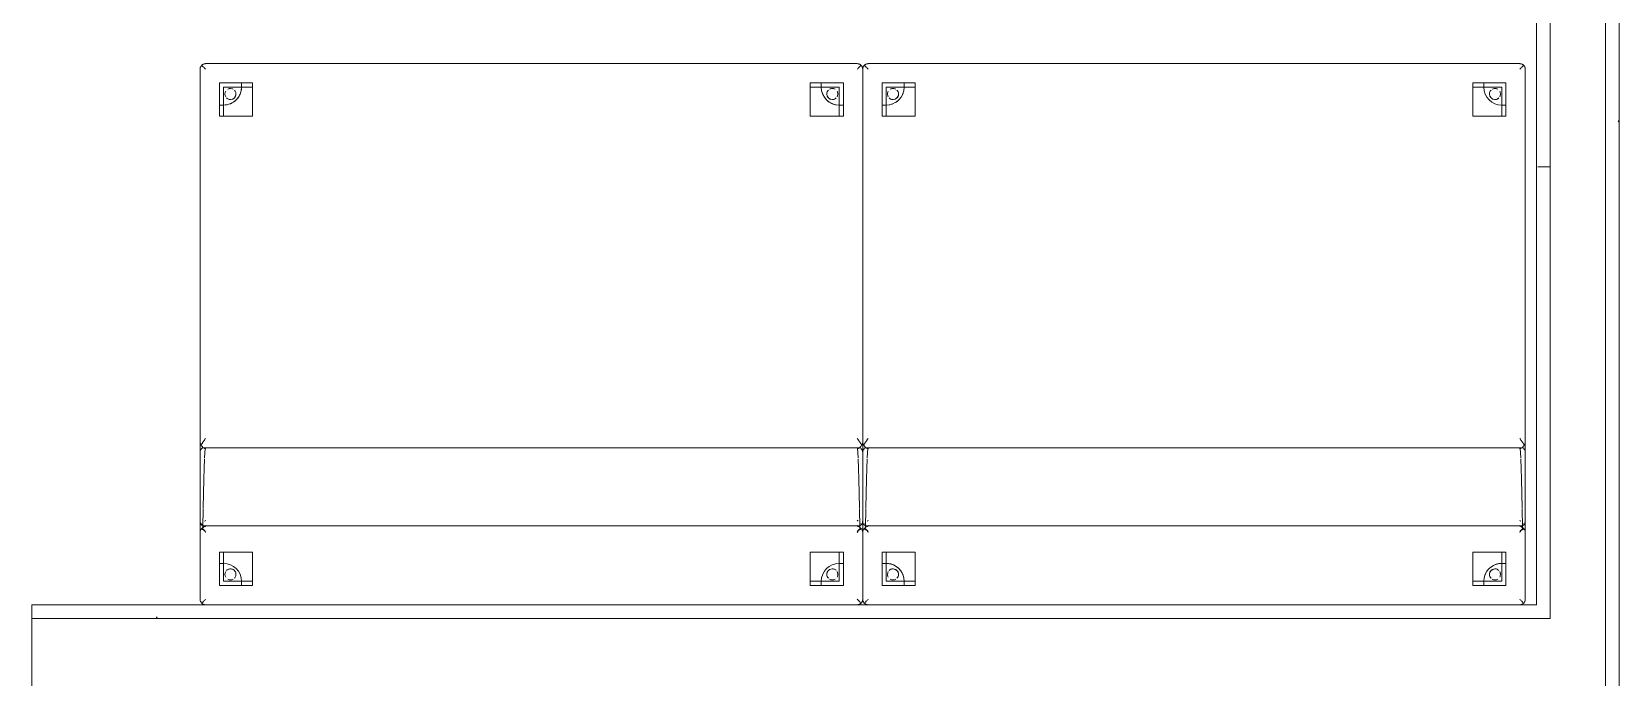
# Model space of a CAD drawing. Header units: inches. Extents: x -1180 to 2011, y -268 to 2143.
# Drawn here: x 292.8 to 364.7, y 1981.4 to 2010.6 of the extents above; entities that cross this region are included whole.
import ezdxf

# ---------------------------------------------------------------- set-up
doc = ezdxf.new("R2010")
doc.units = ezdxf.units.IN
doc.header["$MEASUREMENT"] = 0
for name, color, linetype, lineweight in [('A-WALL', 113, 'Continuous', 13), ('A-WALL-PATT', 111, 'Continuous', 13), ('I-FURN', 30, 'Continuous', 9), ('I-WALL', 2, 'Continuous', 13)]:
    doc.layers.add(name, color=color, linetype=linetype, lineweight=lineweight)
pattern_1 = [(0, (0, 0), (30.72, 7.68), [1.267, -21.773, 1.267, -21.773, -122.88]), (0, (0, 0), (30.72, 7.68), [-46.08, 1.267, -44.813, 1.267, -21.773, -53.76]), (0, (0, 0), (30.72, 7.68), [-115.2, 1.267, -14.093, 1.267, -37.133]), (120, (11.52, 3.84), (-22.011075, 22.7643), [1.267, -21.773, 1.267, -21.773, -122.88]), (120, (11.52, 3.84), (-22.011075, 22.7643), [-46.08, 1.267, -44.813, 1.267, -21.773, -53.76]), (120, (11.52, 3.84), (-22.011075, 22.7643), [-115.2, 1.267, -14.093, 1.267, -37.133]), (240, (15.36, 19.2), (-8.708925, -30.4443), [1.267, -21.773, 1.267, -21.773, -122.88]), (240, (15.36, 19.2), (-8.708925, -30.4443), [-46.08, 1.267, -44.813, 1.267, -21.773, -53.76]), (240, (15.36, 19.2), (-8.708925, -30.4443), [-115.2, 1.267, -14.093, 1.267, -37.133])]

# ---------------------------------------------------------------- blocks, each defined once
blk = doc.blocks.new('Kimball - Joelle - Angled-Back Lounges - K92130AF-V66-6TH FLOOR POWER _ SIGNAL')
at = {"layer": 'I-FURN'}
for p, q in [((14.75, 12.25), (-14.75, 12.25)), ((-15, 12), (-15, -4.908)), ((15, -4.908), (15, 12)), ((-12.625, 11.375), (-14.125, 11.375)), ((-14.125, 11.375), (-14.125, 9.875)), ((-14.125, 10.375), (-14.125, 11.375)), ((-14.125, 11.375), (-13.125, 11.375)), ((-13.937, 11.187), (-13.937, 10.375)), ((-13.125, 11.187), (-13.937, 11.187)), ((-13.937, 11.187), (-13.125, 11.187)), ((-13.937, 10.375), (-13.937, 11.187)), ((-12.625, 11.187), (-13.937, 11.187)), ((-13.937, 11.187), (-13.937, 9.875)), ((-13.937, 9.875), (-13.937, 11.187)), ((-13.937, 11.187), (-12.625, 11.187)), ((-13.937, 9.875), (-13.937, 11.187)), ((-13.937, 11.187), (-12.625, 11.187)), ((-13.937, 11.187), (-13.937, 10.375)), ((-13.125, 11.187), (-13.937, 11.187)), ((-13.125, 11.375), (-13.125, 11.187)), ((-12.625, 11.375), (-13.125, 11.375)), ((-13.125, 11.187), (-12.625, 11.187)), ((-12.625, 11.187), (-12.625, 11.375)), ((-12.625, 9.875), (-12.625, 11.187)), ((-12.625, 11.187), (-12.625, 9.875)), ((14.125, 11.375), (12.625, 11.375)), ((12.625, 11.375), (12.625, 11.187)), ((13.125, 11.375), (12.625, 11.375)), ((12.625, 11.187), (12.625, 9.875)), ((13.938, 11.187), (12.625, 11.187)), ((12.625, 11.187), (13.938, 11.187)), ((12.625, 9.875), (12.625, 11.187)), ((12.625, 11.187), (13.938, 11.187)), ((12.625, 11.187), (13.125, 11.187)), ((13.125, 11.187), (13.125, 11.375)), ((13.125, 11.375), (14.125, 11.375)), ((13.938, 11.187), (13.125, 11.187)), ((13.125, 11.187), (13.938, 11.187)), ((13.938, 11.187), (13.125, 11.187)), ((13.938, 10.375), (13.938, 11.187)), ((13.938, 11.187), (13.938, 10.375)), ((13.938, 9.875), (13.938, 11.187)), ((13.938, 11.187), (13.938, 9.875)), ((13.938, 11.187), (13.938, 9.875)), ((13.938, 10.375), (13.938, 11.187)), ((14.125, 9.875), (14.125, 11.375)), ((14.125, 11.375), (14.125, 10.375)), ((-13.937, 10.375), (-14.125, 10.375)), ((-14.125, 10.375), (-14.125, 9.875)), ((-13.937, 9.875), (-13.937, 10.375)), ((14.125, 10.375), (13.938, 10.375)), ((13.938, 10.375), (13.938, 9.875)), ((14.125, 9.875), (14.125, 10.375)), ((-14.125, 9.875), (-13.937, 9.875)), ((-13.937, 9.875), (-12.625, 9.875)), ((-12.625, 9.875), (-13.937, 9.875)), ((12.625, 9.875), (13.938, 9.875)), ((13.938, 9.875), (12.625, 9.875)), ((13.938, 9.875), (14.125, 9.875)), ((-15, -4.908), (-15, -5.362)), ((15, -5.36), (15, -4.908)), ((-15, -5.36), (-15, -8.932)), ((-15, -5.362), (-15, -8.425)), ((14.876, -5.142), (-14.876, -5.142)), ((15, -8.425), (15, -5.36)), ((15, -8.932), (15, -5.36)), ((-14.874, -8.735), (-14.86, -7.914)), ((14.86, -7.914), (14.874, -8.735)), ((-15, -8.932), (-15, -12)), ((-14.8, -8.675), (14.8, -8.675)), ((15, -12), (15, -8.932)), ((-13.937, -9.875), (-14.125, -9.875)), ((-14.125, -9.875), (-14.125, -11.375)), ((-14.125, -9.875), (-14.125, -10.375)), ((-12.625, -9.875), (-13.937, -9.875)), ((-13.937, -9.875), (-13.937, -11.188)), ((-13.937, -11.188), (-13.937, -9.875)), ((-13.937, -9.875), (-12.625, -9.875)), ((-13.937, -11.188), (-13.937, -9.875)), ((-13.937, -10.375), (-13.937, -9.875)), ((-12.625, -11.188), (-12.625, -9.875)), ((-12.625, -9.875), (-12.625, -11.188)), ((13.938, -9.875), (12.625, -9.875)), ((12.625, -9.875), (12.625, -11.188)), ((12.625, -11.188), (12.625, -9.875)), ((12.625, -9.875), (13.938, -9.875)), ((13.938, -11.188), (13.938, -9.875)), ((13.938, -9.875), (13.938, -11.188)), ((14.125, -9.875), (13.938, -9.875)), ((13.938, -9.875), (13.938, -11.188)), ((13.938, -9.875), (13.938, -10.375)), ((14.125, -11.375), (14.125, -9.875)), ((14.125, -10.375), (14.125, -9.875)), ((-14.125, -11.375), (-14.125, -10.375)), ((-14.125, -10.375), (-13.937, -10.375)), ((-13.937, -10.375), (-13.937, -11.188)), ((-13.937, -11.188), (-13.937, -10.375)), ((-13.937, -10.375), (-13.937, -11.188)), ((13.938, -11.188), (13.938, -10.375)), ((13.938, -10.375), (13.938, -11.188)), ((13.938, -11.188), (13.938, -10.375)), ((13.938, -10.375), (14.125, -10.375)), ((14.125, -10.375), (14.125, -11.375)), ((-14.125, -11.375), (-12.625, -11.375)), ((-13.125, -11.375), (-14.125, -11.375)), ((-13.937, -11.188), (-13.125, -11.188)), ((-13.125, -11.188), (-13.937, -11.188)), ((-13.937, -11.188), (-12.625, -11.188)), ((-12.625, -11.188), (-13.937, -11.188)), ((-12.625, -11.188), (-13.937, -11.188)), ((-13.937, -11.188), (-13.125, -11.188)), ((-13.125, -11.188), (-13.125, -11.375)), ((-12.625, -11.188), (-13.125, -11.188)), ((-13.125, -11.375), (-12.625, -11.375)), ((-12.625, -11.375), (-12.625, -11.188)), ((12.625, -11.188), (13.938, -11.188)), ((13.938, -11.188), (12.625, -11.188)), ((12.625, -11.188), (12.625, -11.375)), ((13.938, -11.188), (12.625, -11.188)), ((13.125, -11.188), (12.625, -11.188)), ((12.625, -11.375), (14.125, -11.375)), ((12.625, -11.375), (13.125, -11.375)), ((13.125, -11.188), (13.938, -11.188)), ((13.938, -11.188), (13.125, -11.188)), ((13.125, -11.375), (13.125, -11.188)), ((13.125, -11.188), (13.938, -11.188)), ((14.125, -11.375), (13.125, -11.375))]:
    blk.add_line(p, q, dxfattribs=at)
at = {"layer": 'I-FURN', "flags": 128}
for points in [[(-14.859, -7.88), (-14.845, -7.193), (-14.83, -6.575), (-14.815, -6.063), (-14.8, -5.658)], [(-14.798, -5.607), (-14.784, -5.362), (-14.77, -5.186)], [(14.77, -5.186), (14.784, -5.362), (14.798, -5.607)], [(14.8, -5.658), (14.815, -6.063), (14.83, -6.575), (14.845, -7.193), (14.859, -7.88)]]:
    blk.add_lwpolyline(points, dxfattribs=at)
at = {"layer": 'I-FURN'}
for centre, radius, start, end in [((-13.937, 11.187), 0.812, 270, 0), ((-13.937, 11.187), 0.812, 270, 345), ((-13.625, 10.875), 0.25, 167.68138, 180), ((-13.625, 10.875), 0.25, 167.68138, 180), ((-13.625, 10.875), 0.25, 180, 210), ((-13.625, 10.875), 0.25, 180, 195), ((-13.625, 10.875), 0.25, 150, 165), ((-13.625, 10.875), 0.25, 150, 165), ((-13.625, 10.875), 0.25, 195, 210), ((-13.625, 10.875), 0.25, 105, 120), ((-13.625, 10.875), 0.25, 105, 120), ((-13.625, 10.875), 0.25, 60, 102.31862), ((-13.625, 10.875), 0.25, 90, 102.31862), ((-13.625, 10.875), 0.25, 75, 90), ((-13.625, 10.875), 0.25, 272.64127, 357.35873), ((-13.625, 10.875), 0.25, 272.64127, 345), ((-13.625, 10.875), 0.25, 60, 75), ((-13.625, 10.875), 0.25, 0, 45), ((-13.625, 10.875), 0.25, 30, 45), ((-13.625, 10.875), 0.25, 0, 30), ((-13.625, 10.875), 0.25, 345, 357.35873), ((-13.937, 11.187), 0.812, 345, 0), ((13.938, 11.187), 0.813, 180, 270), ((13.938, 11.187), 0.813, 180, 270), ((13.625, 10.875), 0.25, 150, 180), ((13.625, 10.875), 0.25, 165, 180), ((13.625, 10.875), 0.25, 182.64127, 267.35873), ((13.625, 10.875), 0.25, 182.64127, 267.35873), ((13.625, 10.875), 0.25, 135, 165), ((13.625, 10.875), 0.25, 135, 150), ((13.625, 10.875), 0.25, 77.68138, 120), ((13.625, 10.875), 0.25, 77.68138, 120), ((13.625, 10.875), 0.25, 60, 75), ((13.625, 10.875), 0.25, 60, 75), ((13.625, 10.875), 0.25, 15, 30), ((13.625, 10.875), 0.25, 15, 30), ((13.625, 10.875), 0.25, 330, 360), ((13.625, 10.875), 0.25, 330, 345), ((13.625, 10.875), 0.25, 345, 360), ((13.625, 10.875), 0.25, 0, 12.31862), ((13.625, 10.875), 0.25, 0, 12.31862), ((-13.625, 10.875), 0.25, 225, 270), ((-13.625, 10.875), 0.25, 225, 240), ((-13.625, 10.875), 0.25, 240, 270), ((13.625, 10.875), 0.25, 270, 315), ((13.625, 10.875), 0.25, 270, 285), ((13.625, 10.875), 0.25, 285, 315), ((-13.937, -11.188), 0.812, 0, 90), ((-13.937, -11.188), 0.812, 75, 90), ((-13.625, -10.875), 0.25, 150, 180), ((-13.625, -10.875), 0.25, 150, 180), ((-13.625, -10.875), 0.25, 90, 135), ((-13.625, -10.875), 0.25, 120, 135), ((-13.625, -10.875), 0.25, 90, 120), ((-13.937, -11.188), 0.812, 0, 75), ((-13.625, -10.875), 0.25, 60, 87.35873), ((-13.625, -10.875), 0.25, 2.64127, 87.35873), ((-13.625, -10.875), 0.25, 2.64127, 60), ((13.938, -11.188), 0.812, 90, 180), ((13.938, -11.188), 0.812, 90, 165), ((13.625, -10.875), 0.25, 92.64127, 177.35873), ((13.625, -10.875), 0.25, 135, 177.35873), ((13.625, -10.875), 0.25, 120, 135), ((13.625, -10.875), 0.25, 92.64127, 120), ((13.625, -10.875), 0.25, 45, 90), ((13.625, -10.875), 0.25, 45, 90), ((13.625, -10.875), 0.25, 15, 30), ((13.625, -10.875), 0.25, 0, 30), ((-13.625, -10.875), 0.25, 180, 192.31862), ((-13.625, -10.875), 0.25, 180, 192.31862), ((-13.625, -10.875), 0.25, 195, 210), ((-13.625, -10.875), 0.25, 195, 210), ((-13.625, -10.875), 0.25, 240, 255), ((-13.625, -10.875), 0.25, 240, 255), ((-13.625, -10.875), 0.25, 257.68138, 285), ((-13.625, -10.875), 0.25, 257.68138, 270), ((-13.625, -10.875), 0.25, 270, 285), ((-13.625, -10.875), 0.25, 285, 300), ((-13.625, -10.875), 0.25, 285, 300), ((-13.625, -10.875), 0.25, 315, 360), ((-13.625, -10.875), 0.25, 315, 0), ((13.938, -11.188), 0.812, 165, 180), ((13.625, -10.875), 0.25, 180, 225), ((13.625, -10.875), 0.25, 180, 195), ((13.625, -10.875), 0.25, 195, 225), ((13.625, -10.875), 0.25, 240, 270), ((13.625, -10.875), 0.25, 240, 270), ((13.625, -10.875), 0.25, 270, 282.31862), ((13.625, -10.875), 0.25, 270, 282.31862), ((13.625, -10.875), 0.25, 285, 300), ((13.625, -10.875), 0.25, 285, 300), ((13.625, -10.875), 0.25, 330, 345), ((13.625, -10.875), 0.25, 330, 345), ((13.625, -10.875), 0.25, 0, 15), ((13.625, -10.875), 0.25, 347.68138, 360), ((13.625, -10.875), 0.25, 347.68138, 0)]:
    blk.add_arc(centre, radius, start, end, dxfattribs=at)
for points, knots in [([(-14.75, 12.25), (-14.766, 12.25), (-14.797, 12.247), (-14.835, 12.236), (-14.865, 12.223), (-14.894, 12.206), (-14.914, 12.189), (-14.927, 12.177)], [0, 0, 0, 0, 0.25, 0.5, 0.625, 0.75, 1, 1, 1, 1]), ([(-14.927, 12.177), (-14.914, 12.189), (-14.894, 12.206), (-14.865, 12.223), (-14.835, 12.236), (-14.797, 12.247), (-14.766, 12.25), (-14.75, 12.25)], [0, 0, 0, 0, 0.25, 0.375, 0.5, 0.75, 1, 1, 1, 1]), ([(14.927, 12.177), (14.914, 12.189), (14.894, 12.206), (14.865, 12.223), (14.835, 12.236), (14.797, 12.247), (14.766, 12.25), (14.75, 12.25)], [0, 0, 0, 0, 0.25, 0.375, 0.5, 0.75, 1, 1, 1, 1]), ([(14.75, 12.25), (14.766, 12.25), (14.797, 12.247), (14.835, 12.236), (14.865, 12.223), (14.894, 12.206), (14.914, 12.189), (14.927, 12.177)], [0, 0, 0, 0, 0.25, 0.5, 0.625, 0.75, 1, 1, 1, 1]), ([(-14.927, 12.177), (-14.914, 12.164), (-14.894, 12.144), (-14.865, 12.115), (-14.835, 12.085), (-14.797, 12.047), (-14.766, 12.015), (-14.75, 12)], [0, 0, 0, 0, 0.25, 0.375, 0.5, 0.75, 1, 1, 1, 1]), ([(-14.75, 12), (-14.766, 12.015), (-14.797, 12.047), (-14.835, 12.085), (-14.865, 12.115), (-14.894, 12.144), (-14.914, 12.164), (-14.927, 12.177)], [0, 0, 0, 0, 0.25, 0.5, 0.625, 0.75, 1, 1, 1, 1]), ([(14.75, 12), (14.766, 12.015), (14.797, 12.047), (14.835, 12.085), (14.865, 12.115), (14.894, 12.144), (14.914, 12.164), (14.927, 12.177)], [0, 0, 0, 0, 0.25, 0.5, 0.625, 0.75, 1, 1, 1, 1]), ([(14.927, 12.177), (14.914, 12.164), (14.894, 12.144), (14.865, 12.115), (14.835, 12.085), (14.797, 12.047), (14.766, 12.015), (14.75, 12)], [0, 0, 0, 0, 0.25, 0.375, 0.5, 0.75, 1, 1, 1, 1]), ([(-14.75, -4.715), (-14.769, -4.742), (-14.796, -4.781), (-14.833, -4.833), (-14.859, -4.872), (-14.885, -4.91), (-14.918, -4.96), (-14.939, -4.997), (-14.953, -5.02)], [0, 0, 0, 0, 0.25, 0.375, 0.5, 0.625, 0.75, 1, 1, 1, 1]), ([(-14.953, -5.02), (-14.939, -5.043), (-14.918, -5.075), (-14.885, -5.111), (-14.868, -5.127), (-14.859, -5.134)], [0, 0, 0, 0, 0.25, 0.375, 0.5, 0.5, 0.5, 0.5]), ([(14.953, -5.02), (14.939, -4.997), (14.918, -4.96), (14.885, -4.91), (14.859, -4.872), (14.833, -4.833), (14.796, -4.781), (14.769, -4.742), (14.75, -4.715)], [0, 0, 0, 0, 0.25, 0.375, 0.5, 0.625, 0.75, 1, 1, 1, 1]), ([(14.859, -5.134), (14.868, -5.127), (14.885, -5.111), (14.918, -5.075), (14.939, -5.043), (14.953, -5.02)], [0.5, 0.5, 0.5, 0.5, 0.625, 0.75, 1, 1, 1, 1]), ([(-14.768, -5.176), (-14.773, -5.172), (-14.78, -5.166), (-14.792, -5.16), (-14.801, -5.155), (-14.811, -5.152), (-14.822, -5.149), (-14.834, -5.146), (-14.845, -5.144), (-14.855, -5.143), (-14.866, -5.142), (-14.873, -5.142), (-14.876, -5.142)], [0, 0, 0, 0, 0.1666667, 0.25, 0.3333333, 0.4166667, 0.5, 0.5833333, 0.6666667, 0.75, 0.8333333, 0.9143955, 0.9143955, 0.9143955, 0.9143955]), ([(14.876, -5.142), (14.873, -5.142), (14.866, -5.142), (14.855, -5.143), (14.845, -5.144), (14.834, -5.146), (14.822, -5.149), (14.811, -5.152), (14.801, -5.155), (14.792, -5.16), (14.78, -5.166), (14.773, -5.172), (14.768, -5.176)], [0.0856045, 0.0856045, 0.0856045, 0.0856045, 0.1666667, 0.25, 0.3333333, 0.4166667, 0.5, 0.5833333, 0.6666667, 0.75, 0.8333333, 1, 1, 1, 1]), ([(-15, -8.932), (-15, -8.918), (-14.997, -8.897), (-14.985, -8.869), (-14.973, -8.849), (-14.958, -8.831), (-14.935, -8.808), (-14.913, -8.794), (-14.897, -8.785)], [-1, -1, -1, -1, -0.75, -0.625, -0.5, -0.375, -0.25, 0, 0, 0, 0]), ([(-14.923, -8.803), (-14.919, -8.798), (-14.913, -8.791), (-14.905, -8.782), (-14.9, -8.775), (-14.895, -8.768), (-14.89, -8.762), (-14.885, -8.757), (-14.883, -8.753), (-14.882, -8.752)], [0, 0, 0, 0, 0.1666667, 0.25, 0.3333333, 0.4166667, 0.5, 0.5833333, 0.6666667, 0.6666667, 0.6666667, 0.6666667]), ([(-14.882, -8.752), (-14.881, -8.75), (-14.879, -8.747), (-14.875, -8.741), (-14.874, -8.737), (-14.874, -8.735)], [0.6666667, 0.6666667, 0.6666667, 0.6666667, 0.75, 0.8333333, 1, 1, 1, 1]), ([(-14.803, -8.675), (-14.812, -8.675), (-14.825, -8.675), (-14.843, -8.673), (-14.851, -8.672), (-14.856, -8.671)], [0.25, 0.25, 0.25, 0.25, 0.375, 0.4375, 0.5, 0.5, 0.5, 0.5]), ([(14.856, -8.671), (14.851, -8.672), (14.843, -8.673), (14.825, -8.675), (14.812, -8.675), (14.803, -8.675)], [0.5, 0.5, 0.5, 0.5, 0.5625, 0.625, 0.75, 0.75, 0.75, 0.75]), ([(14.874, -8.735), (14.874, -8.737), (14.875, -8.741), (14.879, -8.747), (14.881, -8.75), (14.882, -8.752)], [0, 0, 0, 0, 0.1666667, 0.25, 0.3333333, 0.3333333, 0.3333333, 0.3333333]), ([(14.882, -8.752), (14.883, -8.753), (14.885, -8.757), (14.89, -8.762), (14.895, -8.768), (14.9, -8.775), (14.905, -8.782), (14.913, -8.791), (14.919, -8.798), (14.923, -8.803)], [0.3333333, 0.3333333, 0.3333333, 0.3333333, 0.4166667, 0.5, 0.5833333, 0.6666667, 0.75, 0.8333333, 1, 1, 1, 1]), ([(14.897, -8.785), (14.913, -8.794), (14.935, -8.808), (14.958, -8.831), (14.973, -8.849), (14.985, -8.869), (14.997, -8.897), (15, -8.918), (15, -8.932)], [-1, -1, -1, -1, -0.75, -0.625, -0.5, -0.375, -0.25, 0, 0, 0, 0]), ([(-14.927, -12.177), (-14.914, -12.164), (-14.894, -12.144), (-14.865, -12.115), (-14.835, -12.085), (-14.797, -12.047), (-14.766, -12.015), (-14.75, -12)], [0, 0, 0, 0, 0.25, 0.375, 0.5, 0.75, 1, 1, 1, 1]), ([(-14.75, -12), (-14.766, -12.015), (-14.797, -12.047), (-14.835, -12.085), (-14.865, -12.115), (-14.894, -12.144), (-14.914, -12.164), (-14.927, -12.177)], [0, 0, 0, 0, 0.25, 0.5, 0.625, 0.75, 1, 1, 1, 1]), ([(-14.75, -12.25), (-14.766, -12.25), (-14.797, -12.247), (-14.835, -12.236), (-14.865, -12.223), (-14.894, -12.206), (-14.914, -12.189), (-14.927, -12.177)], [0, 0, 0, 0, 0.25, 0.5, 0.625, 0.75, 1, 1, 1, 1]), ([(-14.927, -12.177), (-14.914, -12.189), (-14.894, -12.206), (-14.865, -12.223), (-14.835, -12.236), (-14.797, -12.247), (-14.766, -12.25), (-14.75, -12.25)], [0, 0, 0, 0, 0.25, 0.375, 0.5, 0.75, 1, 1, 1, 1]), ([(14.75, -12), (14.766, -12.015), (14.797, -12.047), (14.835, -12.085), (14.865, -12.115), (14.894, -12.144), (14.914, -12.164), (14.927, -12.177)], [0, 0, 0, 0, 0.25, 0.5, 0.625, 0.75, 1, 1, 1, 1]), ([(14.927, -12.177), (14.914, -12.164), (14.894, -12.144), (14.865, -12.115), (14.835, -12.085), (14.797, -12.047), (14.766, -12.015), (14.75, -12)], [0, 0, 0, 0, 0.25, 0.375, 0.5, 0.75, 1, 1, 1, 1]), ([(14.927, -12.177), (14.914, -12.189), (14.894, -12.206), (14.865, -12.223), (14.835, -12.236), (14.797, -12.247), (14.766, -12.25), (14.75, -12.25)], [0, 0, 0, 0, 0.25, 0.375, 0.5, 0.75, 1, 1, 1, 1]), ([(14.75, -12.25), (14.766, -12.25), (14.797, -12.247), (14.835, -12.236), (14.865, -12.223), (14.894, -12.206), (14.914, -12.189), (14.927, -12.177)], [0, 0, 0, 0, 0.25, 0.5, 0.625, 0.75, 1, 1, 1, 1])]:
    blk.add_open_spline(points, degree=3, knots=knots, dxfattribs=at)
for points in [[(-14.927, 12.177), (-14.938, 12.165), (-14.959, 12.14), (-14.982, 12.096), (-14.997, 12.049), (-15, 12.017), (-15, 12)], [(-15, 12), (-15, 12.016), (-14.997, 12.049), (-14.982, 12.096), (-14.959, 12.14), (-14.938, 12.165), (-14.927, 12.177)], [(15, 12), (15, 12.017), (14.997, 12.049), (14.982, 12.096), (14.959, 12.14), (14.938, 12.165), (14.927, 12.177)], [(14.927, 12.177), (14.938, 12.165), (14.959, 12.14), (14.982, 12.096), (14.997, 12.049), (15, 12.016), (15, 12)], [(-14.953, -5.02), (-14.963, -5.009), (-14.98, -4.986), (-14.996, -4.948), (-15, -4.921), (-15, -4.908)], [(15, -4.908), (15, -4.921), (14.996, -4.948), (14.98, -4.986), (14.963, -5.009), (14.953, -5.02)], [(-14.887, -5.142), (-14.904, -5.154), (-14.936, -5.182), (-14.972, -5.235), (-14.995, -5.296), (-15, -5.339), (-15, -5.36)], [(-14.876, -5.142), (-14.88, -5.142), (-14.883, -5.142), (-14.887, -5.142)], [(-14.887, -5.142), (-14.873, -5.143), (-14.844, -5.148), (-14.797, -5.164), (-14.766, -5.18), (-14.75, -5.19)], [(-14.797, -5.177), (-14.782, -5.186), (-14.766, -5.193), (-14.75, -5.199)], [(14.75, -5.19), (14.766, -5.18), (14.797, -5.164), (14.844, -5.148), (14.873, -5.143), (14.887, -5.142)], [(14.75, -5.199), (14.766, -5.193), (14.782, -5.186), (14.797, -5.177)], [(14.887, -5.142), (14.883, -5.142), (14.88, -5.142), (14.876, -5.142)], [(15, -5.36), (15, -5.339), (14.995, -5.296), (14.972, -5.235), (14.936, -5.182), (14.904, -5.154), (14.887, -5.142)], [(-14.994, -8.496), (-14.997, -8.477), (-14.999, -8.457), (-15, -8.437)], [(-14.976, -8.563), (-14.984, -8.542), (-14.99, -8.521), (-14.993, -8.5)], [(-14.948, -8.623), (-14.958, -8.607), (-14.966, -8.589), (-14.973, -8.571)], [(-14.948, -8.623), (-14.935, -8.61), (-14.92, -8.595), (-14.905, -8.58)], [(-14.905, -8.655), (-14.92, -8.647), (-14.935, -8.636), (-14.948, -8.623)], [(-14.797, -8.472), (-14.782, -8.456), (-14.766, -8.441), (-14.75, -8.425)], [(14.75, -8.425), (14.766, -8.441), (14.782, -8.456), (14.797, -8.472)], [(14.905, -8.58), (14.92, -8.595), (14.935, -8.61), (14.948, -8.623)], [(14.948, -8.623), (14.935, -8.636), (14.92, -8.647), (14.905, -8.655)], [(14.973, -8.571), (14.966, -8.589), (14.958, -8.607), (14.948, -8.623)], [(14.993, -8.5), (14.989, -8.521), (14.985, -8.543), (14.976, -8.563)], [(15, -8.438), (14.999, -8.457), (14.997, -8.476), (14.994, -8.496)], [(-14.956, -8.833), (-14.965, -8.843), (-14.981, -8.866), (-14.997, -8.903), (-15, -8.929), (-15, -8.942)], [(-14.923, -8.803), (-14.935, -8.812), (-14.946, -8.822), (-14.956, -8.833)], [(-14.84, -8.886), (-14.855, -8.871), (-14.884, -8.843), (-14.91, -8.816), (-14.923, -8.803)], [(-14.75, -8.694), (-14.767, -8.699), (-14.801, -8.713), (-14.851, -8.743), (-14.882, -8.77), (-14.897, -8.785)], [(-14.897, -8.785), (-14.882, -8.8), (-14.851, -8.832), (-14.801, -8.881), (-14.767, -8.916), (-14.75, -8.932)], [(-14.75, -8.667), (-14.767, -8.671), (-14.784, -8.674), (-14.8, -8.675)], [(-14.751, -8.975), (-14.766, -8.961), (-14.781, -8.946), (-14.795, -8.931)], [(14.8, -8.675), (14.784, -8.674), (14.767, -8.671), (14.75, -8.667)], [(14.897, -8.785), (14.882, -8.77), (14.851, -8.743), (14.801, -8.713), (14.767, -8.699), (14.75, -8.694)], [(14.75, -8.932), (14.767, -8.916), (14.801, -8.881), (14.851, -8.832), (14.882, -8.8), (14.897, -8.785)], [(14.795, -8.931), (14.781, -8.946), (14.766, -8.961), (14.751, -8.975)], [(14.923, -8.803), (14.91, -8.816), (14.884, -8.843), (14.855, -8.871), (14.84, -8.886)], [(14.956, -8.833), (14.946, -8.822), (14.935, -8.812), (14.923, -8.803)], [(15, -8.942), (15, -8.929), (14.997, -8.903), (14.981, -8.866), (14.965, -8.843), (14.956, -8.833)], [(-14.995, -12.049), (-14.998, -12.033), (-15, -12.017), (-15, -12)], [(-14.927, -12.177), (-14.938, -12.165), (-14.959, -12.14), (-14.982, -12.096), (-14.997, -12.049), (-15, -12.016), (-15, -12)], [(15, -12), (15, -12.022), (14.994, -12.065), (14.969, -12.126), (14.942, -12.161), (14.927, -12.177)], [(14.981, -12.096), (14.975, -12.111), (14.959, -12.14), (14.938, -12.165), (14.927, -12.177)], [(15, -12), (15, -12.017), (14.997, -12.049), (14.987, -12.081), (14.981, -12.096)]]:
    blk.add_open_spline(points, degree=3, dxfattribs=at)
blk = doc.blocks.new('Kimball - Joelle - Angled-Back Lounges - K92130AF-V67-6TH FLOOR POWER _ SIGNAL')
at = {"layer": 'I-FURN'}
for p, q in [((14.75, 12.25), (-14.75, 12.25)), ((-15, 12), (-15, -4.908)), ((15, -4.908), (15, 12)), ((-12.625, 11.375), (-14.125, 11.375)), ((-14.125, 11.375), (-14.125, 9.875)), ((-14.125, 10.375), (-14.125, 11.375)), ((-14.125, 11.375), (-13.125, 11.375)), ((-13.937, 11.187), (-13.937, 10.375)), ((-13.125, 11.187), (-13.937, 11.187)), ((-13.937, 11.187), (-13.125, 11.187)), ((-13.937, 10.375), (-13.937, 11.187)), ((-12.625, 11.187), (-13.937, 11.187)), ((-13.937, 11.187), (-13.937, 9.875)), ((-13.937, 9.875), (-13.937, 11.187)), ((-13.937, 11.187), (-12.625, 11.187)), ((-13.937, 9.875), (-13.937, 11.187)), ((-13.937, 11.187), (-12.625, 11.187)), ((-13.937, 11.187), (-13.937, 10.375)), ((-13.125, 11.187), (-13.937, 11.187)), ((-13.125, 11.375), (-13.125, 11.187)), ((-12.625, 11.375), (-13.125, 11.375)), ((-13.125, 11.187), (-12.625, 11.187)), ((-12.625, 11.187), (-12.625, 11.375)), ((-12.625, 9.875), (-12.625, 11.187)), ((-12.625, 11.187), (-12.625, 9.875)), ((14.125, 11.375), (12.625, 11.375)), ((12.625, 11.375), (12.625, 11.187)), ((13.125, 11.375), (12.625, 11.375)), ((12.625, 11.187), (12.625, 9.875)), ((13.938, 11.187), (12.625, 11.187)), ((12.625, 11.187), (13.938, 11.187)), ((12.625, 9.875), (12.625, 11.187)), ((12.625, 11.187), (13.938, 11.187)), ((12.625, 11.187), (13.125, 11.187)), ((13.125, 11.187), (13.125, 11.375)), ((13.125, 11.375), (14.125, 11.375)), ((13.938, 11.187), (13.125, 11.187)), ((13.125, 11.187), (13.938, 11.187)), ((13.938, 11.187), (13.125, 11.187)), ((13.938, 10.375), (13.938, 11.187)), ((13.938, 11.187), (13.938, 10.375)), ((13.938, 9.875), (13.938, 11.187)), ((13.938, 11.187), (13.938, 9.875)), ((13.938, 11.187), (13.938, 9.875)), ((13.938, 10.375), (13.938, 11.187)), ((14.125, 9.875), (14.125, 11.375)), ((14.125, 11.375), (14.125, 10.375)), ((-13.937, 10.375), (-14.125, 10.375)), ((-14.125, 10.375), (-14.125, 9.875)), ((-13.937, 9.875), (-13.937, 10.375)), ((14.125, 10.375), (13.938, 10.375)), ((13.938, 10.375), (13.938, 9.875)), ((14.125, 9.875), (14.125, 10.375)), ((-14.125, 9.875), (-13.937, 9.875)), ((-13.937, 9.875), (-12.625, 9.875)), ((-12.625, 9.875), (-13.937, 9.875)), ((12.625, 9.875), (13.938, 9.875)), ((13.938, 9.875), (12.625, 9.875)), ((13.938, 9.875), (14.125, 9.875)), ((-15, -4.908), (-15, -5.362)), ((15, -5.362), (15, -4.908)), ((-15, -5.36), (-15, -8.932)), ((-15, -5.362), (-15, -8.425)), ((14.876, -5.142), (-14.876, -5.142)), ((-14.798, -5.607), (-14.784, -5.362)), ((-14.784, -5.362), (-14.77, -5.186)), ((15, -8.932), (15, -5.36)), ((15, -8.425), (15, -5.362)), ((-14.874, -8.735), (-14.86, -7.914)), ((14.86, -7.914), (14.874, -8.735)), ((-15, -8.932), (-15, -12)), ((-14.8, -8.675), (14.8, -8.675)), ((15, -12), (15, -8.932)), ((-13.937, -9.875), (-14.125, -9.875)), ((-14.125, -9.875), (-14.125, -11.375)), ((-14.125, -9.875), (-14.125, -10.375)), ((-12.625, -9.875), (-13.937, -9.875)), ((-13.937, -9.875), (-13.937, -11.188)), ((-13.937, -11.188), (-13.937, -9.875)), ((-13.937, -9.875), (-12.625, -9.875)), ((-13.937, -11.188), (-13.937, -9.875)), ((-13.937, -10.375), (-13.937, -9.875)), ((-12.625, -11.188), (-12.625, -9.875)), ((-12.625, -9.875), (-12.625, -11.188)), ((13.938, -9.875), (12.625, -9.875)), ((12.625, -9.875), (12.625, -11.188)), ((12.625, -11.188), (12.625, -9.875)), ((12.625, -9.875), (13.938, -9.875)), ((13.938, -11.188), (13.938, -9.875)), ((13.938, -9.875), (13.938, -11.188)), ((14.125, -9.875), (13.938, -9.875)), ((13.938, -9.875), (13.938, -11.188)), ((13.938, -9.875), (13.938, -10.375)), ((14.125, -11.375), (14.125, -9.875)), ((14.125, -10.375), (14.125, -9.875)), ((-14.125, -11.375), (-14.125, -10.375)), ((-14.125, -10.375), (-13.937, -10.375)), ((-13.937, -10.375), (-13.937, -11.188)), ((-13.937, -11.188), (-13.937, -10.375)), ((-13.937, -10.375), (-13.937, -11.188)), ((13.938, -11.188), (13.938, -10.375)), ((13.938, -10.375), (13.938, -11.188)), ((13.938, -11.188), (13.938, -10.375)), ((13.938, -10.375), (14.125, -10.375)), ((14.125, -10.375), (14.125, -11.375)), ((-14.125, -11.375), (-12.625, -11.375)), ((-13.125, -11.375), (-14.125, -11.375)), ((-13.937, -11.188), (-13.125, -11.188)), ((-13.125, -11.188), (-13.937, -11.188)), ((-13.937, -11.188), (-12.625, -11.188)), ((-12.625, -11.188), (-13.937, -11.188)), ((-12.625, -11.188), (-13.937, -11.188)), ((-13.937, -11.188), (-13.125, -11.188)), ((-13.125, -11.188), (-13.125, -11.375)), ((-12.625, -11.188), (-13.125, -11.188)), ((-13.125, -11.375), (-12.625, -11.375)), ((-12.625, -11.375), (-12.625, -11.188)), ((12.625, -11.188), (13.938, -11.188)), ((13.938, -11.188), (12.625, -11.188)), ((12.625, -11.188), (12.625, -11.375)), ((13.938, -11.188), (12.625, -11.188)), ((13.125, -11.188), (12.625, -11.188)), ((12.625, -11.375), (14.125, -11.375)), ((12.625, -11.375), (13.125, -11.375)), ((13.125, -11.188), (13.938, -11.188)), ((13.938, -11.188), (13.125, -11.188)), ((13.125, -11.375), (13.125, -11.188)), ((13.125, -11.188), (13.938, -11.188)), ((14.125, -11.375), (13.125, -11.375))]:
    blk.add_line(p, q, dxfattribs=at)
at = {"layer": 'I-FURN', "flags": 128}
for points in [[(-14.859, -7.88), (-14.845, -7.193), (-14.83, -6.575), (-14.815, -6.063), (-14.8, -5.658)], [(14.77, -5.186), (14.784, -5.362), (14.798, -5.607)], [(14.8, -5.658), (14.815, -6.063), (14.83, -6.575), (14.845, -7.193), (14.859, -7.88)]]:
    blk.add_lwpolyline(points, dxfattribs=at)
at = {"layer": 'I-FURN'}
for centre, radius, start, end in [((-13.937, 11.187), 0.812, 270, 0), ((-13.625, 10.875), 0.25, 167.68138, 180), ((-13.625, 10.875), 0.25, 167.68138, 180), ((-13.625, 10.875), 0.25, 180, 195), ((-13.625, 10.875), 0.25, 180, 210), ((-13.625, 10.875), 0.25, 150, 165), ((-13.625, 10.875), 0.25, 150, 165), ((-13.625, 10.875), 0.25, 195, 210), ((-13.625, 10.875), 0.25, 105, 120), ((-13.625, 10.875), 0.25, 105, 120), ((-13.625, 10.875), 0.25, 90, 102.31862), ((-13.625, 10.875), 0.25, 75, 102.31862), ((-13.625, 10.875), 0.25, 60, 90), ((-13.625, 10.875), 0.25, 272.64127, 357.35873), ((-13.625, 10.875), 0.25, 60, 75), ((-13.625, 10.875), 0.25, 30, 45), ((-13.625, 10.875), 0.25, 15, 45), ((-13.625, 10.875), 0.25, 15, 30), ((-13.625, 10.875), 0.25, 330, 357.35873), ((-13.625, 10.875), 0.25, 0, 15), ((-13.625, 10.875), 0.25, 0, 15), ((-13.937, 11.187), 0.812, 330, 345), ((-13.937, 11.187), 0.812, 345, 0), ((13.938, 11.187), 0.813, 180, 270), ((13.938, 11.187), 0.813, 180, 195), ((13.938, 11.187), 0.813, 195, 270), ((13.625, 10.875), 0.25, 135, 180), ((13.625, 10.875), 0.25, 135, 180), ((13.625, 10.875), 0.25, 182.64127, 267.35873), ((13.625, 10.875), 0.25, 182.64127, 240), ((13.625, 10.875), 0.25, 77.68138, 120), ((13.625, 10.875), 0.25, 105, 120), ((13.625, 10.875), 0.25, 90, 105), ((13.625, 10.875), 0.25, 77.68138, 90), ((13.625, 10.875), 0.25, 60, 75), ((13.625, 10.875), 0.25, 60, 75), ((13.625, 10.875), 0.25, 15, 30), ((13.625, 10.875), 0.25, 15, 30), ((13.625, 10.875), 0.25, 330, 360), ((13.625, 10.875), 0.25, 330, 345), ((13.625, 10.875), 0.25, 345, 360), ((13.625, 10.875), 0.25, 0, 12.31862), ((13.625, 10.875), 0.25, 0, 12.31862), ((-13.937, 11.187), 0.812, 270, 315), ((-13.625, 10.875), 0.25, 225, 240), ((-13.625, 10.875), 0.25, 225, 240), ((-13.625, 10.875), 0.25, 240, 270), ((-13.625, 10.875), 0.25, 240, 255), ((-13.625, 10.875), 0.25, 255, 270), ((-13.625, 10.875), 0.25, 272.64127, 300), ((-13.625, 10.875), 0.25, 300, 330), ((-13.937, 11.187), 0.812, 315, 330), ((13.625, 10.875), 0.25, 240, 267.35873), ((13.625, 10.875), 0.25, 270, 315), ((13.625, 10.875), 0.25, 270, 315), ((-13.937, -11.188), 0.812, 0, 90), ((-13.937, -11.188), 0.812, 0, 90), ((-13.625, -10.875), 0.25, 150, 180), ((-13.625, -10.875), 0.25, 150, 180), ((-13.625, -10.875), 0.25, 105, 135), ((-13.625, -10.875), 0.25, 120, 135), ((-13.625, -10.875), 0.25, 105, 120), ((-13.625, -10.875), 0.25, 90, 105), ((-13.625, -10.875), 0.25, 90, 105), ((-13.625, -10.875), 0.25, 60, 87.35873), ((-13.625, -10.875), 0.25, 75, 87.35873), ((-13.625, -10.875), 0.25, 45, 75), ((-13.625, -10.875), 0.25, 15, 60), ((-13.625, -10.875), 0.25, 30, 45), ((-13.625, -10.875), 0.25, 2.64127, 30), ((13.938, -11.188), 0.812, 90, 180), ((13.938, -11.188), 0.812, 90, 180), ((13.625, -10.875), 0.25, 135, 177.35873), ((13.625, -10.875), 0.25, 150, 177.35873), ((13.625, -10.875), 0.25, 92.64127, 150), ((13.625, -10.875), 0.25, 120, 135), ((13.625, -10.875), 0.25, 92.64127, 120), ((13.625, -10.875), 0.25, 75, 90), ((13.625, -10.875), 0.25, 75, 90), ((13.625, -10.875), 0.25, 45, 75), ((13.625, -10.875), 0.25, 60, 75), ((13.625, -10.875), 0.25, 45, 60), ((13.625, -10.875), 0.25, 0, 30), ((13.625, -10.875), 0.25, 15, 30), ((-13.625, -10.875), 0.25, 180, 192.31862), ((-13.625, -10.875), 0.25, 180, 192.31862), ((-13.625, -10.875), 0.25, 195, 210), ((-13.625, -10.875), 0.25, 195, 210), ((-13.625, -10.875), 0.25, 240, 255), ((-13.625, -10.875), 0.25, 240, 255), ((-13.625, -10.875), 0.25, 257.68138, 285), ((-13.625, -10.875), 0.25, 257.68138, 270), ((-13.625, -10.875), 0.25, 270, 285), ((-13.625, -10.875), 0.25, 285, 300), ((-13.625, -10.875), 0.25, 285, 300), ((-13.625, -10.875), 0.25, 315, 345), ((-13.625, -10.875), 0.25, 315, 330), ((-13.625, -10.875), 0.25, 330, 345), ((-13.625, -10.875), 0.25, 2.64127, 15), ((-13.625, -10.875), 0.25, 345, 360), ((-13.625, -10.875), 0.25, 345, 0), ((13.625, -10.875), 0.25, 180, 210), ((13.625, -10.875), 0.25, 180, 225), ((13.625, -10.875), 0.25, 210, 225), ((13.625, -10.875), 0.25, 240, 255), ((13.625, -10.875), 0.25, 240, 270), ((13.625, -10.875), 0.25, 255, 282.31862), ((13.625, -10.875), 0.25, 270, 282.31862), ((13.625, -10.875), 0.25, 285, 300), ((13.625, -10.875), 0.25, 285, 300), ((13.625, -10.875), 0.25, 330, 345), ((13.625, -10.875), 0.25, 330, 345), ((13.625, -10.875), 0.25, 0, 15), ((13.625, -10.875), 0.25, 347.68138, 360), ((13.625, -10.875), 0.25, 347.68138, 0)]:
    blk.add_arc(centre, radius, start, end, dxfattribs=at)
for points, knots in [([(-14.75, 12.25), (-14.766, 12.25), (-14.797, 12.247), (-14.835, 12.236), (-14.865, 12.223), (-14.894, 12.206), (-14.914, 12.189), (-14.927, 12.177)], [0, 0, 0, 0, 0.25, 0.5, 0.625, 0.75, 1, 1, 1, 1]), ([(-14.927, 12.177), (-14.914, 12.189), (-14.894, 12.206), (-14.865, 12.223), (-14.835, 12.236), (-14.797, 12.247), (-14.766, 12.25), (-14.75, 12.25)], [0, 0, 0, 0, 0.25, 0.375, 0.5, 0.75, 1, 1, 1, 1]), ([(14.927, 12.177), (14.914, 12.189), (14.894, 12.206), (14.865, 12.223), (14.835, 12.236), (14.797, 12.247), (14.766, 12.25), (14.75, 12.25)], [0, 0, 0, 0, 0.25, 0.375, 0.5, 0.75, 1, 1, 1, 1]), ([(14.75, 12.25), (14.766, 12.25), (14.797, 12.247), (14.835, 12.236), (14.865, 12.223), (14.894, 12.206), (14.914, 12.189), (14.927, 12.177)], [0, 0, 0, 0, 0.25, 0.5, 0.625, 0.75, 1, 1, 1, 1]), ([(-14.927, 12.177), (-14.914, 12.164), (-14.894, 12.144), (-14.865, 12.115), (-14.835, 12.085), (-14.797, 12.047), (-14.766, 12.015), (-14.75, 12)], [0, 0, 0, 0, 0.25, 0.375, 0.5, 0.75, 1, 1, 1, 1]), ([(-14.75, 12), (-14.766, 12.015), (-14.797, 12.047), (-14.835, 12.085), (-14.865, 12.115), (-14.894, 12.144), (-14.914, 12.164), (-14.927, 12.177)], [0, 0, 0, 0, 0.25, 0.5, 0.625, 0.75, 1, 1, 1, 1]), ([(14.75, 12), (14.766, 12.015), (14.797, 12.047), (14.835, 12.085), (14.865, 12.115), (14.894, 12.144), (14.914, 12.164), (14.927, 12.177)], [0, 0, 0, 0, 0.25, 0.5, 0.625, 0.75, 1, 1, 1, 1]), ([(14.927, 12.177), (14.914, 12.164), (14.894, 12.144), (14.865, 12.115), (14.835, 12.085), (14.797, 12.047), (14.766, 12.015), (14.75, 12)], [0, 0, 0, 0, 0.25, 0.375, 0.5, 0.75, 1, 1, 1, 1]), ([(-14.75, -4.715), (-14.769, -4.742), (-14.796, -4.781), (-14.833, -4.833), (-14.859, -4.872), (-14.885, -4.91), (-14.918, -4.96), (-14.939, -4.997), (-14.953, -5.02)], [0, 0, 0, 0, 0.25, 0.375, 0.5, 0.625, 0.75, 1, 1, 1, 1]), ([(-14.953, -5.02), (-14.939, -5.043), (-14.918, -5.075), (-14.885, -5.111), (-14.868, -5.127), (-14.859, -5.134)], [0, 0, 0, 0, 0.25, 0.375, 0.5, 0.5, 0.5, 0.5]), ([(14.953, -5.02), (14.939, -4.997), (14.918, -4.96), (14.885, -4.91), (14.859, -4.872), (14.833, -4.833), (14.796, -4.781), (14.769, -4.742), (14.75, -4.715)], [0, 0, 0, 0, 0.25, 0.375, 0.5, 0.625, 0.75, 1, 1, 1, 1]), ([(14.859, -5.134), (14.868, -5.127), (14.885, -5.111), (14.918, -5.075), (14.939, -5.043), (14.953, -5.02)], [0.5, 0.5, 0.5, 0.5, 0.625, 0.75, 1, 1, 1, 1]), ([(-14.768, -5.176), (-14.773, -5.172), (-14.78, -5.166), (-14.792, -5.16), (-14.801, -5.155), (-14.811, -5.152), (-14.822, -5.149), (-14.834, -5.146), (-14.845, -5.144), (-14.855, -5.143), (-14.866, -5.142), (-14.873, -5.142), (-14.876, -5.142)], [0, 0, 0, 0, 0.1666667, 0.25, 0.3333333, 0.4166667, 0.5, 0.5833333, 0.6666667, 0.75, 0.8333333, 0.9143955, 0.9143955, 0.9143955, 0.9143955]), ([(14.876, -5.142), (14.873, -5.142), (14.866, -5.142), (14.855, -5.143), (14.845, -5.144), (14.834, -5.146), (14.822, -5.149), (14.811, -5.152), (14.801, -5.155), (14.792, -5.16), (14.78, -5.166), (14.773, -5.172), (14.768, -5.176)], [0.0856045, 0.0856045, 0.0856045, 0.0856045, 0.1666667, 0.25, 0.3333333, 0.4166667, 0.5, 0.5833333, 0.6666667, 0.75, 0.8333333, 1, 1, 1, 1]), ([(-15, -8.932), (-15, -8.918), (-14.997, -8.897), (-14.985, -8.869), (-14.973, -8.849), (-14.958, -8.831), (-14.935, -8.808), (-14.913, -8.794), (-14.897, -8.785)], [-1, -1, -1, -1, -0.75, -0.625, -0.5, -0.375, -0.25, 0, 0, 0, 0]), ([(-14.923, -8.803), (-14.919, -8.798), (-14.913, -8.791), (-14.905, -8.782), (-14.9, -8.775), (-14.895, -8.768), (-14.89, -8.762), (-14.885, -8.757), (-14.883, -8.753), (-14.882, -8.752)], [0, 0, 0, 0, 0.1666667, 0.25, 0.3333333, 0.4166667, 0.5, 0.5833333, 0.6666667, 0.6666667, 0.6666667, 0.6666667]), ([(-14.882, -8.752), (-14.881, -8.75), (-14.879, -8.747), (-14.875, -8.741), (-14.874, -8.737), (-14.874, -8.735)], [0.6666667, 0.6666667, 0.6666667, 0.6666667, 0.75, 0.8333333, 1, 1, 1, 1]), ([(-14.803, -8.675), (-14.812, -8.675), (-14.825, -8.675), (-14.843, -8.673), (-14.851, -8.672), (-14.856, -8.671)], [0.25, 0.25, 0.25, 0.25, 0.375, 0.4375, 0.5, 0.5, 0.5, 0.5]), ([(14.856, -8.671), (14.851, -8.672), (14.843, -8.673), (14.825, -8.675), (14.812, -8.675), (14.803, -8.675)], [0.5, 0.5, 0.5, 0.5, 0.5625, 0.625, 0.75, 0.75, 0.75, 0.75]), ([(14.874, -8.735), (14.874, -8.737), (14.875, -8.741), (14.879, -8.747), (14.881, -8.75), (14.882, -8.752)], [0, 0, 0, 0, 0.1666667, 0.25, 0.3333333, 0.3333333, 0.3333333, 0.3333333]), ([(14.882, -8.752), (14.883, -8.753), (14.885, -8.757), (14.89, -8.762), (14.895, -8.768), (14.9, -8.775), (14.905, -8.782), (14.913, -8.791), (14.919, -8.798), (14.923, -8.803)], [0.3333333, 0.3333333, 0.3333333, 0.3333333, 0.4166667, 0.5, 0.5833333, 0.6666667, 0.75, 0.8333333, 1, 1, 1, 1]), ([(14.897, -8.785), (14.913, -8.794), (14.935, -8.808), (14.958, -8.831), (14.973, -8.849), (14.985, -8.869), (14.997, -8.897), (15, -8.918), (15, -8.932)], [-1, -1, -1, -1, -0.75, -0.625, -0.5, -0.375, -0.25, 0, 0, 0, 0]), ([(-14.927, -12.177), (-14.914, -12.164), (-14.894, -12.144), (-14.865, -12.115), (-14.835, -12.085), (-14.797, -12.047), (-14.766, -12.015), (-14.75, -12)], [0, 0, 0, 0, 0.25, 0.375, 0.5, 0.75, 1, 1, 1, 1]), ([(-14.75, -12), (-14.766, -12.015), (-14.797, -12.047), (-14.835, -12.085), (-14.865, -12.115), (-14.894, -12.144), (-14.914, -12.164), (-14.927, -12.177)], [0, 0, 0, 0, 0.25, 0.5, 0.625, 0.75, 1, 1, 1, 1]), ([(-14.927, -12.177), (-14.914, -12.189), (-14.894, -12.206), (-14.865, -12.223), (-14.835, -12.236), (-14.797, -12.247), (-14.766, -12.25), (-14.75, -12.25)], [0, 0, 0, 0, 0.25, 0.375, 0.5, 0.75, 1, 1, 1, 1]), ([(14.75, -12), (14.766, -12.015), (14.797, -12.047), (14.835, -12.085), (14.865, -12.115), (14.894, -12.144), (14.914, -12.164), (14.927, -12.177)], [0, 0, 0, 0, 0.25, 0.5, 0.625, 0.75, 1, 1, 1, 1]), ([(14.927, -12.177), (14.914, -12.164), (14.894, -12.144), (14.865, -12.115), (14.835, -12.085), (14.797, -12.047), (14.766, -12.015), (14.75, -12)], [0, 0, 0, 0, 0.25, 0.375, 0.5, 0.75, 1, 1, 1, 1]), ([(14.927, -12.177), (14.914, -12.189), (14.894, -12.206), (14.865, -12.223), (14.835, -12.236), (14.797, -12.247), (14.766, -12.25), (14.75, -12.25)], [0, 0, 0, 0, 0.25, 0.375, 0.5, 0.75, 1, 1, 1, 1]), ([(14.75, -12.25), (14.766, -12.25), (14.797, -12.247), (14.835, -12.236), (14.865, -12.223), (14.894, -12.206), (14.914, -12.189), (14.927, -12.177)], [0, 0, 0, 0, 0.25, 0.5, 0.625, 0.75, 1, 1, 1, 1])]:
    blk.add_open_spline(points, degree=3, knots=knots, dxfattribs=at)
for points in [[(-14.927, 12.177), (-14.938, 12.165), (-14.959, 12.14), (-14.982, 12.096), (-14.997, 12.049), (-15, 12.017), (-15, 12)], [(-15, 12), (-15, 12.016), (-14.998, 12.033), (-14.995, 12.049)], [(-14.995, 12.049), (-14.992, 12.065), (-14.987, 12.08), (-14.981, 12.096)], [(-14.981, 12.096), (-14.975, 12.111), (-14.968, 12.126), (-14.958, 12.139)], [(-14.958, 12.139), (-14.949, 12.152), (-14.938, 12.165), (-14.927, 12.177)], [(15, 12), (15, 12.017), (14.997, 12.049), (14.982, 12.096), (14.959, 12.14), (14.938, 12.165), (14.927, 12.177)], [(14.927, 12.177), (14.938, 12.165), (14.959, 12.14), (14.982, 12.096), (14.997, 12.049), (15, 12.016), (15, 12)], [(-14.953, -5.02), (-14.963, -5.009), (-14.98, -4.986), (-14.996, -4.948), (-15, -4.921), (-15, -4.908)], [(15, -4.908), (15, -4.921), (14.996, -4.948), (14.98, -4.986), (14.963, -5.009), (14.953, -5.02)], [(-14.887, -5.142), (-14.904, -5.154), (-14.936, -5.182), (-14.972, -5.235), (-14.995, -5.296), (-15, -5.339), (-15, -5.36)], [(-14.876, -5.142), (-14.88, -5.142), (-14.883, -5.142), (-14.887, -5.142)], [(-14.887, -5.142), (-14.873, -5.143), (-14.844, -5.148), (-14.797, -5.164), (-14.766, -5.18), (-14.75, -5.19)], [(-14.797, -5.177), (-14.782, -5.186), (-14.766, -5.193), (-14.75, -5.199)], [(14.75, -5.19), (14.766, -5.18), (14.797, -5.164), (14.844, -5.148), (14.873, -5.143), (14.887, -5.142)], [(14.75, -5.199), (14.766, -5.193), (14.782, -5.186), (14.797, -5.177)], [(14.887, -5.142), (14.883, -5.142), (14.88, -5.142), (14.876, -5.142)], [(15, -5.36), (15, -5.339), (14.995, -5.296), (14.972, -5.235), (14.936, -5.182), (14.904, -5.154), (14.887, -5.142)], [(-14.994, -8.496), (-14.997, -8.477), (-14.999, -8.457), (-15, -8.437)], [(-14.976, -8.563), (-14.984, -8.542), (-14.99, -8.521), (-14.993, -8.5)], [(-14.948, -8.623), (-14.958, -8.607), (-14.966, -8.589), (-14.973, -8.571)], [(-14.948, -8.623), (-14.935, -8.61), (-14.92, -8.595), (-14.905, -8.58)], [(-14.905, -8.655), (-14.92, -8.647), (-14.935, -8.636), (-14.948, -8.623)], [(-14.797, -8.472), (-14.782, -8.456), (-14.766, -8.441), (-14.75, -8.425)], [(14.75, -8.425), (14.766, -8.441), (14.782, -8.456), (14.797, -8.472)], [(14.905, -8.58), (14.92, -8.595), (14.935, -8.61), (14.948, -8.623)], [(14.948, -8.623), (14.935, -8.636), (14.92, -8.647), (14.905, -8.655)], [(14.973, -8.571), (14.966, -8.589), (14.958, -8.607), (14.948, -8.623)], [(14.993, -8.5), (14.989, -8.521), (14.985, -8.543), (14.976, -8.563)], [(15, -8.438), (14.999, -8.457), (14.997, -8.476), (14.994, -8.496)], [(-14.956, -8.833), (-14.965, -8.843), (-14.981, -8.866), (-14.997, -8.903), (-15, -8.929), (-15, -8.942)], [(-14.923, -8.803), (-14.935, -8.812), (-14.946, -8.822), (-14.956, -8.833)], [(-14.84, -8.886), (-14.855, -8.871), (-14.884, -8.843), (-14.91, -8.816), (-14.923, -8.803)], [(-14.75, -8.694), (-14.767, -8.699), (-14.801, -8.713), (-14.851, -8.743), (-14.882, -8.77), (-14.897, -8.785)], [(-14.897, -8.785), (-14.882, -8.8), (-14.851, -8.832), (-14.801, -8.881), (-14.767, -8.916), (-14.75, -8.932)], [(-14.75, -8.667), (-14.767, -8.671), (-14.784, -8.674), (-14.8, -8.675)], [(-14.751, -8.975), (-14.766, -8.961), (-14.781, -8.946), (-14.795, -8.931)], [(14.8, -8.675), (14.784, -8.674), (14.767, -8.671), (14.75, -8.667)], [(14.897, -8.785), (14.882, -8.77), (14.851, -8.743), (14.801, -8.713), (14.767, -8.699), (14.75, -8.694)], [(14.75, -8.932), (14.767, -8.916), (14.801, -8.881), (14.851, -8.832), (14.882, -8.8), (14.897, -8.785)], [(14.795, -8.931), (14.781, -8.946), (14.766, -8.961), (14.751, -8.975)], [(14.923, -8.803), (14.91, -8.816), (14.884, -8.843), (14.855, -8.871), (14.84, -8.886)], [(14.956, -8.833), (14.946, -8.822), (14.935, -8.812), (14.923, -8.803)], [(15, -8.942), (15, -8.929), (14.997, -8.903), (14.981, -8.866), (14.965, -8.843), (14.956, -8.833)], [(-14.995, -12.049), (-14.998, -12.033), (-15, -12.017), (-15, -12)], [(-14.927, -12.177), (-14.938, -12.165), (-14.959, -12.14), (-14.982, -12.096), (-14.997, -12.049), (-15, -12.016), (-15, -12)], [(-14.886, -12.21), (-14.9, -12.2), (-14.914, -12.189), (-14.927, -12.177)], [(-14.842, -12.232), (-14.85, -12.229), (-14.865, -12.222), (-14.879, -12.215), (-14.886, -12.21)], [(15, -12), (15, -12.022), (14.994, -12.065), (14.969, -12.126), (14.942, -12.161), (14.927, -12.177)], [(14.958, -12.139), (14.949, -12.152), (14.938, -12.165), (14.927, -12.177)], [(14.981, -12.096), (14.975, -12.111), (14.968, -12.126), (14.958, -12.139)], [(15, -12), (15, -12.017), (14.997, -12.049), (14.987, -12.081), (14.981, -12.096)], [(-14.75, -12.25), (-14.766, -12.25), (-14.797, -12.247), (-14.827, -12.238), (-14.842, -12.232)]]:
    blk.add_open_spline(points, degree=3, dxfattribs=at)

msp = doc.modelspace()

# ---------------------------------------------------------------- hatches: boundary and pattern name
at = {"layer": 'A-WALL-PATT', "lineweight": 9}
h = msp.add_hatch(dxfattribs=at)
h.set_pattern_fill('FP_1', color=256, style=0, pattern_type=2)
h.set_pattern_definition(pattern_1)
h.paths.add_polyline_path([(361.548, 1880.548), (361.548, 1892.298), (360.923, 1892.298), (360.923, 1880.548)], flags=0)
h.paths.add_polyline_path([(361.548, 1894.798), (361.548, 1978.048), (360.923, 1978.048), (360.923, 1894.798), (360.986, 1894.798)], flags=0)
h.paths.add_polyline_path([(361.548, 1984.048), (361.548, 2067.298), (360.923, 2067.298), (360.923, 1984.048), (361.393, 1984.048)], flags=0)
h.paths.add_polyline_path([(361.548, 2073.298), (361.548, 2135.548), (360.923, 2135.548), (360.923, 2073.298)], flags=0)
h = msp.add_hatch(dxfattribs=at)
h.set_pattern_fill('FP_1', color=256, style=0, pattern_type=2)
h.set_pattern_definition(pattern_1)
h.paths.add_polyline_path([(364.673, 1881.173), (364.673, 2135.548), (364.048, 2135.548), (364.048, 1881.173)], flags=0)
h = msp.add_hatch(dxfattribs=at)
h.set_pattern_fill('FP_1', color=256, style=0, pattern_type=2)
h.set_pattern_definition(pattern_1)
h.paths.add_polyline_path([(292.798, 1984.048), (360.923, 1984.048), (360.923, 1984.673), (292.798, 1984.673)], flags=0)

# ---------------------------------------------------------------- linework, layer by layer
at = {"layer": 'A-WALL'}
for p, q in [((364.048, 1880.548), (364.048, 2135.548)), ((361.548, 1984.048), (361.548, 2067.298)), ((292.798, 1984.048), (361.548, 1984.048))]:
    msp.add_line(p, q, dxfattribs=at)
at = {"layer": 'I-WALL'}
for p, q in [((364.673, 1881.173), (364.673, 2135.548)), ((360.923, 2066.673), (360.923, 1984.673)), ((360.923, 1984.673), (292.798, 1984.673)), ((292.798, 1984.673), (292.798, 1977.423))]:
    msp.add_line(p, q, dxfattribs=at)

# ---------------------------------------------------------------- block references
at = {"layer": 'I-FURN'}
for name, p in [('Kimball - Joelle - Angled-Back Lounges - K92130AF-V67-6TH FLOOR POWER _ SIGNAL', (315.419, 1996.923)), ('Kimball - Joelle - Angled-Back Lounges - K92130AF-V66-6TH FLOOR POWER _ SIGNAL', (345.419, 1996.923))]:
    msp.add_blockref(name, p, dxfattribs=at)

doc.saveas('drawing.dxf')
